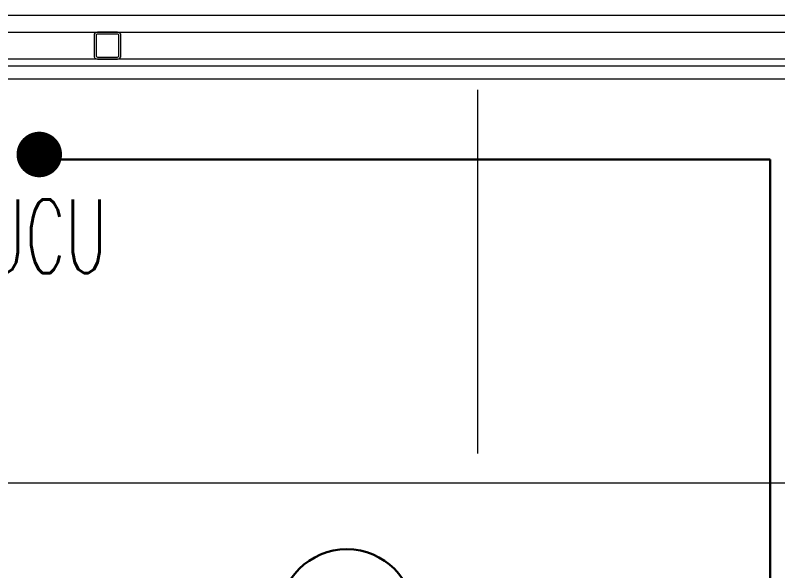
# Model space of a CAD drawing. Extents: x -2012 to 34975, y -1043 to 8321.
# Drawn here: x 17034.1 to 17147.4, y 3037.5 to 3120 of the extents above; entities that cross this region are included whole.
import ezdxf
from ezdxf.enums import TextEntityAlignment as Align

# ---------------------------------------------------------------- set-up
doc = ezdxf.new("R2010")
doc.units = 0
doc.header["$LTSCALE"] = 25
doc.header["$PDMODE"] = 1
doc.layers.get('0').update_dxf_attribs({"color": 9, "lineweight": 9})
for name, color, linetype, lineweight in [('06D', 9, 'Continuous', 9), ('10', 9, 'Continuous', 9), ('11', 9, 'Continuous', 9), ('14', 9, 'Continuous', 9), ('33', 9, 'BATTING', 9), ('E-ACİL AYDINLATMA KİTİ', 7, 'Continuous', 30), ('E-KABLO', 7, 'Continuous', 30), ('E-YAZI', 7, 'Continuous', 30), ('E-YUKARI ÇIKAN HAT', 7, 'Continuous', 30)]:
    doc.layers.add(name, color=color, linetype=linetype, lineweight=lineweight)
doc.styles.add('E-YAZI', font='txttw.shx')
doc.linetypes.add('BATTING', pattern='A,0.0001,-0.1,[134,ltypeshp.shx,S=0.1,R=0,X=-0.1,Y=0],-0.2,[134,ltypeshp.shx,S=0.1,R=180,X=0.1,Y=0],-0.1', length=0.4001)

# ---------------------------------------------------------------- blocks, each defined once
blk = doc.blocks.new('Prf-40x40')
for points in [[(1.5, -2), (-1.5, -2, -0.414214), (-2, -1.5), (-2, 1.5, -0.414214), (-1.5, 2), (1.5, 2, -0.414214), (2, 1.5), (2, -1.5, -0.414214)], [(1.5, -1.7), (-1.5, -1.7, -0.414214), (-1.7, -1.5), (-1.7, 1.5, -0.414214), (-1.5, 1.7), (1.5, 1.7, -0.414214), (1.7, 1.5), (1.7, -1.5, -0.414214)]]:
    blk.add_lwpolyline(points, format="xyb", close=True)
blk.add_point((0, 0))
blk = doc.blocks.new('100_ACİL AYDINLATMA KİTİ')
at = {"layer": 'E-ACİL AYDINLATMA KİTİ', "color": 3}
blk.add_circle((0, 0), 1.251, dxfattribs=at)
at = {"layer": 'E-ACİL AYDINLATMA KİTİ', "color": 3, "style": 'E-YAZI'}
blk.add_text('E', height=1.34, dxfattribs=at).set_placement((-0.448, -0.694))

msp = doc.modelspace()

# ---------------------------------------------------------------- linework, layer by layer
for p, q in [((17171.31, 3110.5), (16822.84, 3110.5)), ((17171.31, 3050.5), (16822.84, 3050.5))]:
    msp.add_line(p, q)
at = {"layer": '06D'}
for points in [[(16884.34, 3117.5), (17215.84, 3117.5)], [(17102.83, 3108.92), (17102.84, 3054.93)]]:
    msp.add_lwpolyline(points, dxfattribs=at)
at = {"layer": '11'}
msp.add_lwpolyline([(17215.84, 3112.5), (17215.84, 3113.5), (16880.84, 3113.5), (16880.84, 3112.5), (17215.84, 3112.5)], dxfattribs=at)
at = {"layer": '14'}
msp.add_lwpolyline([(17087.84, 3110.5), (16822.84, 3110.5), (16822.84, 3035.5), (16804.84, 3035.5)], dxfattribs=at)
at = {"layer": '33', "ltscale": 0.3}
msp.add_lwpolyline([(16881.44, 3120), (17215.84, 3120)], dxfattribs=at)
at = {"layer": 'E-KABLO', "color": 6}
for p, q in [((17146.32, 3098.56), (17038.37, 3098.56)), ((17146.32, 2945.75), (17146.32, 3098.56))]:
    msp.add_line(p, q, dxfattribs=at)
at = {"layer": 'E-YUKARI ÇIKAN HAT', "color": 4, "linetype": 'Continuous', "const_width": 3.38}
msp.add_lwpolyline([(17036.02, 3099.32, 1), (17039.4, 3099.32, 1)], format="xyb", close=True, dxfattribs=at)

# ---------------------------------------------------------------- block references
at = {"layer": '10', "xscale": -1}
msp.add_blockref('Prf-40x40', (17047.84, 3115.5), dxfattribs=at)
at = {"layer": 'E-ACİL AYDINLATMA KİTİ', "xscale": 8, "yscale": 8, "zscale": 8}
msp.add_blockref('100_ACİL AYDINLATMA KİTİ', (17083.4, 3030.69), dxfattribs=at)

# ---------------------------------------------------------------- texts
at = {"layer": 'E-YAZI', "color": 3, "linetype": 'Continuous', "style": 'E-YAZI', "width": 0.6}
msp.add_text('AYD. UCU', height=10.938, dxfattribs=at).set_placement((17026.95, 3087.18), align=Align.MIDDLE_CENTER)

doc.saveas('drawing.dxf')
